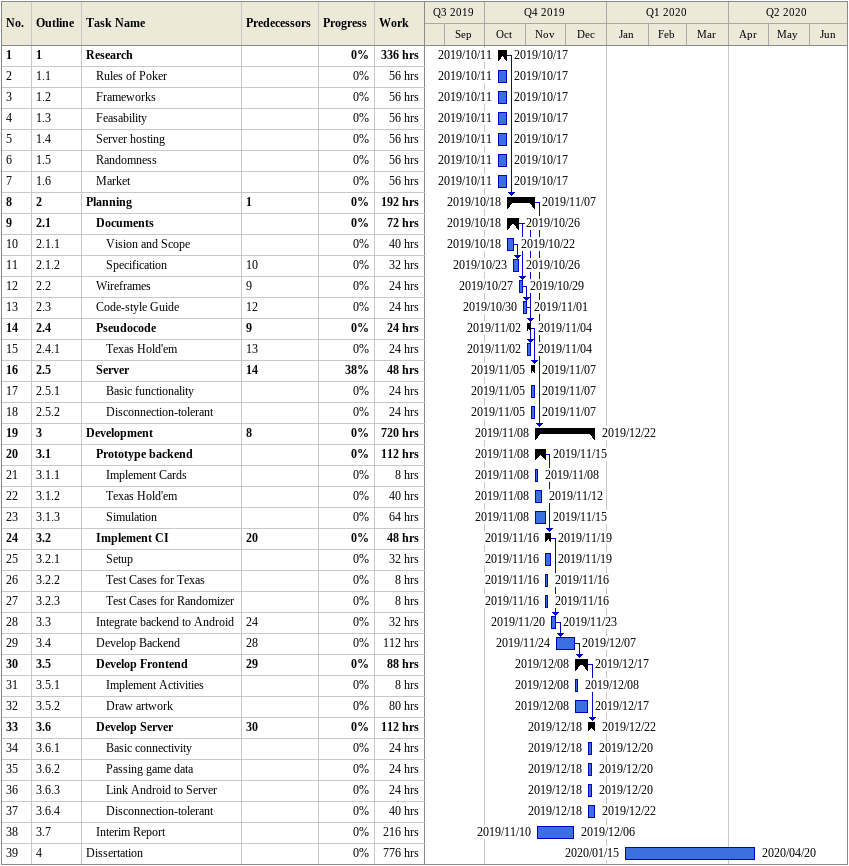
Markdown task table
| ID | WBS | Task | Start | Finish | Predecessors | % complete | Work (h) |
|---|---|---|---|---|---|---|---|
| 1 | 1 | **Research** | 2019-10-11 | 2019-10-17 |  | 0 | 336 |
| 2 | 1.1 | Rules of Poker | 2019-10-11 | 2019-10-17 |  | 0 | 56 |
| 3 | 1.2 | Frameworks | 2019-10-11 | 2019-10-17 |  | 0 | 56 |
| 4 | 1.3 | Feasability | 2019-10-11 | 2019-10-17 |  | 0 | 56 |
| 5 | 1.4 | Server hosting | 2019-10-11 | 2019-10-17 |  | 0 | 56 |
| 6 | 1.5 | Randomness | 2019-10-11 | 2019-10-17 |  | 0 | 56 |
| 7 | 1.6 | Market | 2019-10-11 | 2019-10-17 |  | 0 | 56 |
| 8 | 2 | **Planning** | 2019-10-18 | 2019-11-07 | 1 | 0 | 192 |
| 9 | 2.1 | **Documents** | 2019-10-18 | 2019-10-26 |  | 0 | 72 |
| 10 | 2.1.1 | Vision and Scope | 2019-10-18 | 2019-10-22 |  | 0 | 40 |
| 11 | 2.1.2 | Specification | 2019-10-23 | 2019-10-26 | 10 | 0 | 32 |
| 12 | 2.2 | Wireframes | 2019-10-27 | 2019-10-29 | 9 | 0 | 24 |
| 13 | 2.3 | Code-style Guide | 2019-10-30 | 2019-11-01 | 12 | 0 | 24 |
| 14 | 2.4 | **Pseudocode** | 2019-11-02 | 2019-11-04 | 9 | 0 | 24 |
| 15 | 2.4.1 | Texas Hold'em | 2019-11-02 | 2019-11-04 | 13 | 0 | 24 |
| 16 | 2.5 | **Server** | 2019-11-05 | 2019-11-07 | 14 | 38 | 48 |
| 17 | 2.5.1 | Basic functionality | 2019-11-05 | 2019-11-07 |  | 0 | 24 |
| 18 | 2.5.2 | Disconnection-tolerant | 2019-11-05 | 2019-11-07 |  | 0 | 24 |
| 19 | 3 | **Development** | 2019-11-08 | 2019-12-22 | 8 | 0 | 720 |
| 20 | 3.1 | **Prototype backend** | 2019-11-08 | 2019-11-15 |  | 0 | 112 |
| 21 | 3.1.1 | Implement Cards | 2019-11-08 | 2019-11-08 |  | 0 | 8 |
| 22 | 3.1.2 | Texas Hold'em | 2019-11-08 | 2019-11-12 |  | 0 | 40 |
| 23 | 3.1.3 | Simulation | 2019-11-08 | 2019-11-15 |  | 0 | 64 |
| 24 | 3.2 | **Implement CI** | 2019-11-16 | 2019-11-19 | 20 | 0 | 48 |
| 25 | 3.2.1 | Setup | 2019-11-16 | 2019-11-19 |  | 0 | 32 |
| 26 | 3.2.2 | Test Cases for Texas | 2019-11-16 | 2019-11-16 |  | 0 | 8 |
| 27 | 3.2.3 | Test Cases for Randomizer | 2019-11-16 | 2019-11-16 |  | 0 | 8 |
| 28 | 3.3 | Integrate backend to Android | 2019-11-20 | 2019-11-23 | 24 | 0 | 32 |
| 29 | 3.4 | Develop Backend | 2019-11-24 | 2019-12-07 | 28 | 0 | 112 |
| 30 | 3.5 | **Develop Frontend** | 2019-12-08 | 2019-12-17 | 29 | 0 | 88 |
| 31 | 3.5.1 | Implement Activities | 2019-12-08 | 2019-12-08 |  | 0 | 8 |
| 32 | 3.5.2 | Draw artwork | 2019-12-08 | 2019-12-17 |  | 0 | 80 |
| 33 | 3.6 | **Develop Server** | 2019-12-18 | 2019-12-22 | 30 | 0 | 112 |
| 34 | 3.6.1 | Basic connectivity | 2019-12-18 | 2019-12-20 |  | 0 | 24 |
| 35 | 3.6.2 | Passing game data | 2019-12-18 | 2019-12-20 |  | 0 | 24 |
| 36 | 3.6.3 | Link Android to Server | 2019-12-18 | 2019-12-20 |  | 0 | 24 |
| 37 | 3.6.4 | Disconnection-tolerant | 2019-12-18 | 2019-12-22 |  | 0 | 40 |
| 38 | 3.7 | Interim Report | 2019-11-10 | 2019-12-06 |  | 0 | 216 |
| 39 | 4 | Dissertation | 2020-01-15 | 2020-04-20 |  | 0 | 776 |
